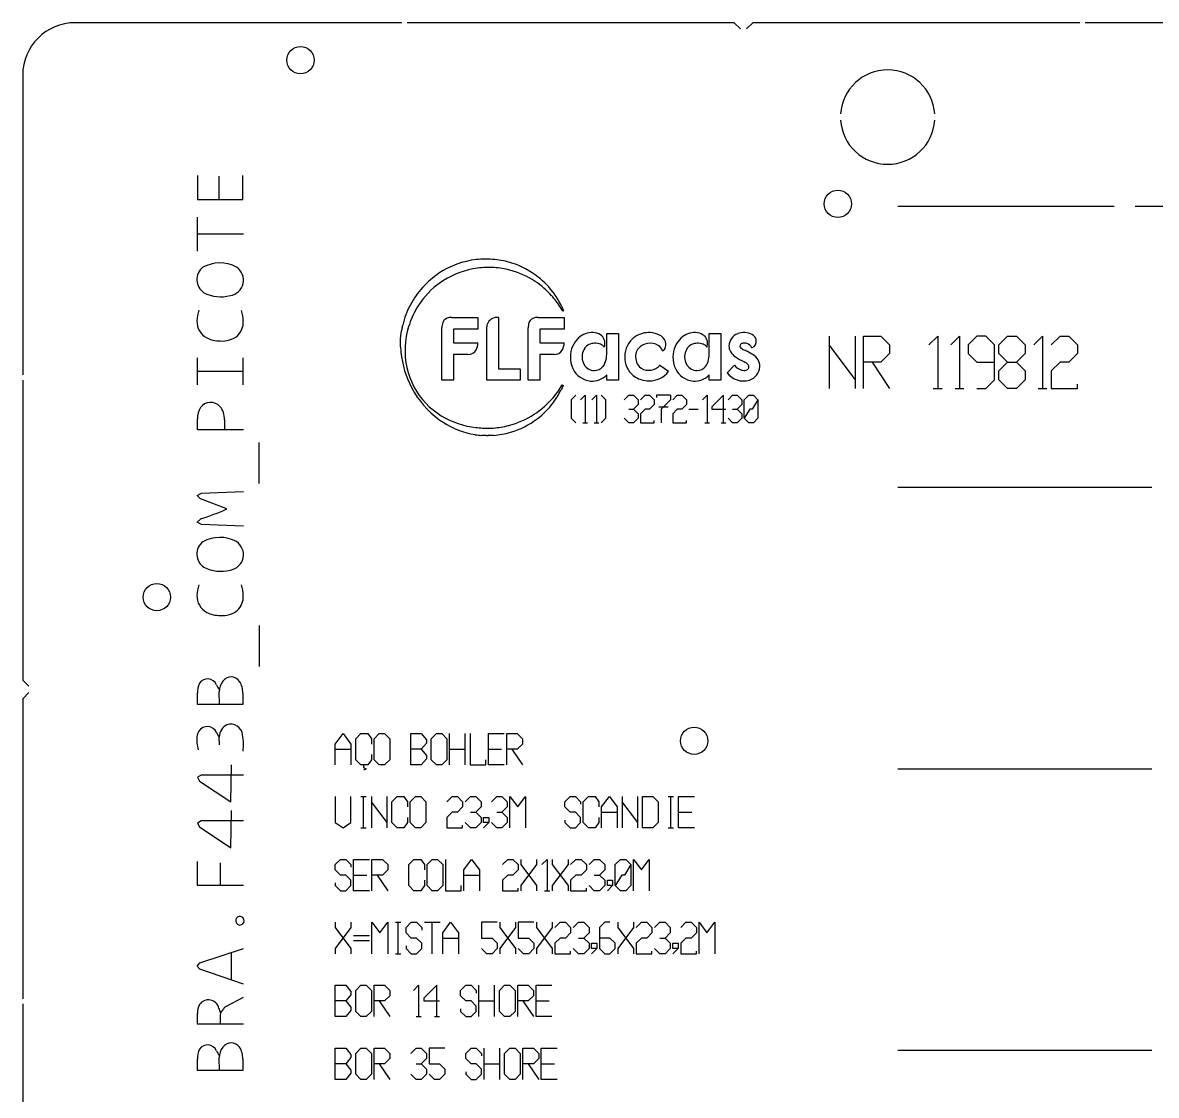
# Model space of a CAD drawing. Extents: x 0 to 1050, y 0 to 723.
# Drawn here: x 10 to 226.2, y 518.4 to 723 of the extents above; entities that cross this region are included whole.
import ezdxf

# ---------------------------------------------------------------- set-up
doc = ezdxf.new("R2010")
doc.units = 0
doc.layers.add('LAYOUT_PONTES', color=4, linetype='CONTINUOUS')

msp = doc.modelspace()

# ---------------------------------------------------------------- linework, layer by layer
at = {"layer": 'Layout_Pontes', "color": 16, "linetype": 'CONTINUOUS', "true_color": 0x800000}
for p, q in [((82.35, 723), (20, 723)), ((145.7, 723), (83.35, 723)), ((146.9, 721.8), (145.7, 723)), ((149.3, 723), (148.1, 721.8)), ((211.65, 723), (149.3, 723)), ((275, 723), (212.65, 723)), ((10, 713), (10, 655.82)), ((10, 654.82), (10, 597.63)), ((10, 597.63), (11.2, 596.43)), ((11.2, 595.23), (10, 594.03)), ((10, 594.03), (10, 536.85)), ((10, 535.85), (10, 478.67))]:
    msp.add_line(p, q, dxfattribs=at)
at = {"layer": 'Layout_Pontes', "color": 4, "linetype": 'CONTINUOUS', "true_color": 0x00ffff}
for p, q in [((43.34, 693.88), (43.34, 689.27)), ((47.49, 689.27), (47.49, 693.71)), ((51.98, 689.27), (51.98, 693.88)), ((43.34, 689.27), (51.98, 689.27)), ((43.35, 679.44), (43.35, 685.9)), ((52.1, 682.66), (43.35, 682.66)), ((113.04, 667.96), (112.53, 668.78)), ((112.79, 668.93), (113.18, 668.03)), ((91.85, 666.8), (96.84, 666.8)), ((96.84, 666.8), (96.84, 664.56)), ((100.78, 666.8), (100.78, 657.01)), ((108.31, 666.8), (113.29, 666.8)), ((113.18, 668.03), (113.04, 667.96)), ((113.29, 666.8), (113.29, 664.56)), ((82.1, 662.7), (82.28, 664.28)), ((82.41, 664.95), (82.49, 665.31)), ((83.36, 664.07), (83.17, 663.13)), ((89.96, 654.85), (89.96, 664.78)), ((96.84, 664.56), (92.21, 664.56)), ((92.21, 664.56), (92.21, 661.91)), ((98.53, 654.85), (98.53, 665)), ((106.41, 654.85), (106.41, 664.78)), ((113.29, 664.56), (108.67, 664.56)), ((108.67, 664.56), (108.67, 661.91)), ((82.08, 661.18), (82.1, 662.19)), ((82.1, 662.19), (82.1, 662.7)), ((83.03, 662.15), (82.94, 661.14)), ((83.08, 662.65), (83.03, 662.15)), ((83.17, 663.13), (83.08, 662.65)), ((92.21, 661.91), (96.84, 661.91)), ((108.67, 661.91), (113.29, 661.91)), ((121.42, 663.69), (123.64, 663.69)), ((121.42, 660.05), (121.42, 663.69)), ((123.64, 663.69), (123.64, 654.85)), ((140.98, 663.69), (143.2, 663.69)), ((140.98, 660.05), (140.98, 663.69)), ((143.2, 663.69), (143.2, 654.85)), ((163.87, 663.24), (163.87, 653.24)), ((168.87, 653.24), (168.87, 663.24)), ((170.38, 663.24), (173.71, 663.24)), ((170.38, 653.24), (170.38, 663.24)), ((173.71, 663.24), (175.37, 661.57)), ((182.87, 661.57), (184.54, 663.24)), ((184.54, 663.24), (184.54, 653.24)), ((187.04, 661.57), (188.71, 663.24)), ((188.71, 663.24), (188.71, 653.24)), ((192.04, 663.24), (190.38, 661.57)), ((193.7, 663.24), (192.04, 663.24)), ((195.37, 661.57), (193.7, 663.24)), ((196.21, 661.57), (197.88, 663.24)), ((197.88, 663.24), (199.55, 663.24)), ((199.55, 663.24), (201.21, 661.57)), ((202.87, 661.57), (204.54, 663.24)), ((204.54, 663.24), (204.54, 653.24)), ((206.21, 661.57), (207.88, 663.24)), ((207.88, 663.24), (209.55, 663.24)), ((209.55, 663.24), (211.21, 661.57)), ((94.94, 659.73), (92.21, 659.73)), ((92.21, 659.73), (92.21, 654.85)), ((111.4, 659.73), (108.67, 659.73)), ((108.67, 659.73), (108.67, 654.85)), ((168.87, 654.91), (163.87, 661.57)), ((175.37, 659.9), (173.71, 658.24)), ((175.37, 661.57), (175.37, 659.9)), ((190.38, 661.57), (190.38, 659.9)), ((190.38, 659.9), (192.04, 658.24)), ((195.37, 654.91), (195.37, 661.57)), ((196.21, 659.9), (196.21, 661.57)), ((197.88, 658.24), (196.21, 659.9)), ((201.21, 659.9), (199.55, 658.24)), ((201.21, 661.57), (201.21, 659.9)), ((211.21, 659.9), (209.55, 658.24)), ((211.21, 661.57), (211.21, 659.9)), ((43.34, 653.92), (43.34, 659.06)), ((51.99, 659.06), (51.99, 653.92)), ((131.57, 657.71), (133.19, 656.54)), ((144.39, 656.2), (145.76, 657.66)), ((173.71, 658.24), (170.38, 658.24)), ((172.04, 658.24), (175.37, 653.24)), ((192.04, 658.24), (195.37, 658.24)), ((196.21, 656.58), (197.88, 658.24)), ((197.88, 658.24), (199.55, 658.24)), ((199.55, 658.24), (201.21, 656.58)), ((207.88, 658.24), (206.21, 656.58)), ((209.55, 658.24), (207.88, 658.24)), ((51.99, 656.49), (43.34, 656.49)), ((100.78, 657.01), (104.88, 657.01)), ((104.88, 657.01), (104.88, 654.85)), ((121.42, 654.85), (121.42, 655.82)), ((140.98, 654.85), (140.98, 655.82)), ((196.21, 654.91), (196.21, 656.58)), ((201.21, 656.58), (201.21, 654.91)), ((206.21, 656.58), (206.21, 653.24)), ((92.21, 654.85), (89.96, 654.85)), ((104.88, 654.85), (98.53, 654.85)), ((108.67, 654.85), (106.41, 654.85)), ((112.41, 653.09), (112.94, 653.91)), ((113.08, 653.83), (112.69, 652.94)), ((112.94, 653.91), (113.08, 653.83)), ((123.64, 654.85), (121.42, 654.85)), ((143.2, 654.85), (140.98, 654.85)), ((183.71, 653.24), (185.38, 653.24)), ((187.88, 653.24), (189.55, 653.24)), ((192.04, 653.24), (193.7, 653.24)), ((193.7, 653.24), (195.37, 654.91)), ((197.88, 653.24), (196.21, 654.91)), ((199.55, 653.24), (197.88, 653.24)), ((201.21, 654.91), (199.55, 653.24)), ((203.71, 653.24), (205.38, 653.24)), ((206.21, 653.24), (211.21, 653.24)), ((211.21, 653.24), (211.21, 654.07)), ((115.52, 651.95), (114.64, 651.07)), ((114.64, 651.07), (114.64, 647.55)), ((116.4, 651.07), (117.28, 651.95)), ((117.28, 651.95), (117.28, 646.67)), ((118.6, 651.07), (119.48, 651.95)), ((119.48, 651.95), (119.48, 646.67)), ((121.24, 651.07), (120.36, 651.95)), ((121.24, 647.55), (121.24, 651.07)), ((124.76, 651.07), (125.64, 651.95)), ((125.64, 651.95), (126.52, 651.95)), ((126.52, 651.95), (127.39, 651.07)), ((127.39, 651.07), (127.39, 650.19)), ((127.84, 651.07), (128.72, 651.95)), ((128.72, 651.95), (129.6, 651.95)), ((129.6, 651.95), (130.47, 651.07)), ((130.47, 651.07), (130.47, 650.19)), ((133.55, 651.95), (130.92, 651.95)), ((130.92, 651.95), (130.92, 651.51)), ((133.55, 651.07), (131.8, 649.31)), ((133.55, 651.95), (133.55, 651.07)), ((133.99, 651.07), (134.87, 651.95)), ((134.87, 651.95), (135.75, 651.95)), ((135.75, 651.95), (136.63, 651.07)), ((136.63, 651.07), (136.63, 650.19)), ((139.71, 651.07), (140.59, 651.95)), ((140.59, 651.95), (140.59, 646.67)), ((143.67, 651.95), (141.47, 649.75)), ((143.67, 646.67), (143.67, 651.95)), ((144.55, 651.07), (145.43, 651.95)), ((145.43, 651.95), (146.31, 651.95)), ((146.31, 651.95), (147.19, 651.07)), ((147.19, 651.07), (147.19, 650.19)), ((147.63, 651.07), (148.51, 651.95)), ((147.63, 647.55), (147.63, 651.07)), ((148.51, 651.95), (149.39, 651.95)), ((150.26, 651.07), (149.17, 649.31)), ((149.39, 651.95), (150.26, 651.07)), ((150.26, 651.07), (150.26, 647.55)), ((125.64, 649.31), (126.52, 649.31)), ((127.39, 650.19), (126.52, 649.31)), ((126.52, 649.31), (127.39, 648.43)), ((128.72, 649.31), (127.84, 648.43)), ((129.6, 649.31), (128.72, 649.31)), ((130.47, 650.19), (129.6, 649.31)), ((131.35, 649.75), (133.11, 649.75)), ((131.8, 649.31), (131.8, 646.67)), ((134.87, 649.31), (133.99, 648.43)), ((135.75, 649.31), (134.87, 649.31)), ((136.63, 650.19), (135.75, 649.31)), ((137.07, 649.31), (138.83, 649.31)), ((141.47, 649.75), (141.47, 649.31)), ((141.47, 649.31), (144.11, 649.31)), ((145.43, 649.31), (146.31, 649.31)), ((147.19, 650.19), (146.31, 649.31)), ((146.31, 649.31), (147.19, 648.43)), ((148.73, 649.31), (147.63, 647.55)), ((149.17, 649.31), (148.73, 649.31)), ((43.34, 645.32), (43.34, 647.43)), ((48.48, 647.3), (48.48, 645.32)), ((114.64, 647.55), (115.52, 646.67)), ((116.84, 646.67), (117.72, 646.67)), ((119.04, 646.67), (119.92, 646.67)), ((120.36, 646.67), (121.24, 647.55)), ((125.64, 646.67), (124.76, 647.55)), ((126.52, 646.67), (125.64, 646.67)), ((127.39, 647.55), (126.52, 646.67)), ((127.39, 648.43), (127.39, 647.55)), ((127.84, 648.43), (127.84, 646.67)), ((127.84, 646.67), (130.47, 646.67)), ((130.47, 646.67), (130.47, 647.11)), ((133.99, 648.43), (133.99, 646.67)), ((133.99, 646.67), (136.63, 646.67)), ((136.63, 646.67), (136.63, 647.11)), ((140.15, 646.67), (141.03, 646.67)), ((143.23, 646.67), (144.11, 646.67)), ((145.43, 646.67), (144.55, 647.55)), ((146.31, 646.67), (145.43, 646.67)), ((147.19, 647.55), (146.31, 646.67)), ((147.19, 648.43), (147.19, 647.55)), ((148.51, 646.67), (147.63, 647.55)), ((149.39, 646.67), (148.51, 646.67)), ((150.26, 647.55), (149.39, 646.67)), ((52.1, 645.32), (43.34, 645.32)), ((97.72, 645.69), (98.14, 645.67)), ((98.14, 645.67), (98.57, 645.65)), ((98.78, 645.66), (98.93, 645.66)), ((98.93, 645.66), (99.73, 645.69)), ((55.09, 635.14), (55.09, 642.95)), ((98.5, 644.25), (98.07, 644.27)), ((99.83, 644.29), (98.96, 644.25)), ((43.31, 632.85), (44.1, 633.27)), ((43.95, 632.21), (43.31, 632.85)), ((48.93, 630.25), (43.95, 632.21)), ((44.1, 633.27), (52.1, 633.6)), ((43.3, 627.72), (43.95, 628.34)), ((44.1, 627.3), (43.3, 627.72)), ((52.1, 627), (44.1, 627.3)), ((55.09, 608.06), (55.09, 600.24)), ((43.34, 592.97), (43.34, 595.1)), ((47.52, 592.97), (47.51, 595.39)), ((51.99, 595.14), (51.99, 592.97)), ((51.99, 592.97), (43.34, 592.97)), ((47.52, 585.3), (47.5, 586.75)), ((69.63, 585.42), (71.13, 587.43)), ((71.13, 587.43), (72.62, 585.42)), ((73.53, 586.43), (74.53, 587.43)), ((73.53, 582.43), (73.53, 586.43)), ((74.53, 587.43), (75.83, 587.43)), ((75.83, 587.43), (76.53, 586.43)), ((76.53, 586.43), (76.53, 585.43)), ((77.03, 586.43), (78.03, 587.43)), ((77.03, 582.43), (77.03, 586.43)), ((78.03, 587.43), (79.03, 587.43)), ((79.03, 587.43), (80.03, 586.43)), ((80.03, 586.43), (80.03, 582.43)), ((84.03, 581.43), (84.03, 587.43)), ((84.03, 587.43), (86.03, 587.43)), ((86.03, 587.43), (87.03, 586.23)), ((87.03, 586.23), (87.03, 585.62)), ((87.93, 586.43), (88.93, 587.43)), ((87.93, 582.43), (87.93, 586.43)), ((88.93, 587.43), (89.93, 587.43)), ((89.93, 587.43), (90.93, 586.43)), ((90.93, 586.43), (90.93, 582.43)), ((91.43, 581.43), (91.43, 587.43)), ((94.43, 581.43), (94.43, 587.43)), ((95.33, 587.43), (95.33, 581.43)), ((98.83, 587.43), (101.83, 587.43)), ((98.83, 581.43), (98.83, 587.43)), ((102.33, 587.43), (104.33, 587.43)), ((102.33, 581.43), (102.33, 587.43)), ((104.33, 587.43), (105.33, 586.43)), ((105.33, 586.43), (105.33, 585.42)), ((69.63, 581.43), (69.63, 585.42)), ((69.63, 584.42), (72.62, 584.42)), ((72.62, 585.42), (72.62, 581.43)), ((86.03, 584.42), (84.03, 584.42)), ((87.03, 585.62), (86.03, 584.42)), ((86.03, 584.42), (87.03, 583.23)), ((91.43, 584.42), (94.43, 584.42)), ((98.83, 584.42), (101.33, 584.42)), ((104.33, 584.42), (102.33, 584.42)), ((103.33, 584.42), (105.33, 581.43)), ((105.33, 585.42), (104.33, 584.42)), ((74.53, 581.43), (73.53, 582.43)), ((76.53, 582.43), (75.83, 581.43)), ((76.53, 583.43), (76.53, 582.43)), ((78.03, 581.43), (77.03, 582.43)), ((80.03, 582.43), (79.03, 581.43)), ((87.03, 582.63), (86.03, 581.43)), ((87.03, 583.23), (87.03, 582.63)), ((88.93, 581.43), (87.93, 582.43)), ((90.93, 582.43), (89.93, 581.43)), ((98.33, 581.43), (98.33, 582.43)), ((49.73, 574.38), (49.81, 581.47)), ((75.83, 581.43), (74.53, 581.43)), ((75.03, 581.43), (75.03, 580.93)), ((75.03, 580.93), (75.53, 580.67)), ((75.53, 580.67), (75.03, 580.43)), ((79.03, 581.43), (78.03, 581.43)), ((86.03, 581.43), (84.03, 581.43)), ((89.93, 581.43), (88.93, 581.43)), ((95.33, 581.43), (98.33, 581.43)), ((101.83, 581.43), (98.83, 581.43)), ((44.04, 579.51), (43.34, 579.09)), ((43.34, 579.09), (43.71, 578.34)), ((43.71, 578.34), (49.73, 574.38)), ((52.1, 579.51), (44.04, 579.51)), ((69.63, 575.43), (69.63, 570.43)), ((72.62, 570.43), (72.62, 575.43)), ((74.53, 575.43), (75.53, 575.43)), ((75.03, 569.43), (75.03, 575.43)), ((76.53, 575.43), (76.53, 569.43)), ((79.52, 569.43), (79.52, 575.43)), ((80.43, 574.43), (81.43, 575.43)), ((81.43, 575.43), (82.73, 575.43)), ((82.73, 575.43), (83.42, 574.43)), ((83.93, 574.43), (84.93, 575.43)), ((84.93, 575.43), (85.93, 575.43)), ((85.93, 575.43), (86.92, 574.43)), ((90.93, 574.43), (91.93, 575.43)), ((91.93, 575.43), (92.93, 575.43)), ((92.93, 575.43), (93.92, 574.43)), ((94.43, 574.43), (95.43, 575.43)), ((95.43, 575.43), (96.43, 575.43)), ((96.43, 575.43), (97.43, 574.43)), ((99.43, 574.43), (100.43, 575.43)), ((100.43, 575.43), (101.43, 575.43)), ((101.43, 575.43), (102.42, 574.43)), ((102.93, 569.43), (102.93, 575.43)), ((102.93, 575.43), (104.43, 573.42)), ((104.43, 573.42), (105.92, 575.43)), ((105.92, 575.43), (105.92, 569.43)), ((113.43, 574.43), (114.43, 575.43)), ((114.43, 575.43), (115.43, 575.43)), ((115.43, 575.43), (116.43, 574.43)), ((116.93, 574.43), (117.93, 575.43)), ((117.93, 575.43), (119.23, 575.43)), ((119.23, 575.43), (119.93, 574.43)), ((120.43, 573.42), (121.93, 575.43)), ((121.93, 575.43), (123.43, 573.42)), ((124.33, 575.43), (124.33, 569.43)), ((127.33, 569.43), (127.33, 575.43)), ((128.23, 569.43), (128.23, 575.43)), ((128.23, 575.43), (130.23, 575.43)), ((130.23, 575.43), (131.23, 574.43)), ((133.13, 575.43), (134.13, 575.43)), ((133.63, 569.43), (133.63, 575.43)), ((135.13, 575.43), (138.13, 575.43)), ((135.13, 569.43), (135.13, 575.43)), ((79.52, 570.43), (76.53, 574.43)), ((80.43, 570.43), (80.43, 574.43)), ((83.42, 574.43), (83.42, 573.43)), ((83.93, 570.43), (83.93, 574.43)), ((86.92, 574.43), (86.92, 570.43)), ((93.92, 573.42), (92.93, 572.42)), ((93.92, 574.43), (93.92, 573.42)), ((97.43, 573.42), (96.43, 572.42)), ((97.43, 574.43), (97.43, 573.42)), ((102.42, 573.42), (101.43, 572.42)), ((102.42, 574.43), (102.42, 573.42)), ((113.43, 573.42), (113.43, 574.43)), ((114.43, 572.42), (113.43, 573.42)), ((116.43, 574.43), (116.43, 573.93)), ((116.93, 570.43), (116.93, 574.43)), ((119.93, 574.43), (119.93, 573.43)), ((120.43, 569.43), (120.43, 573.42)), ((123.43, 573.42), (123.43, 569.43)), ((127.33, 570.43), (124.33, 574.43)), ((131.23, 574.43), (131.23, 570.43)), ((49.73, 565.65), (49.81, 572.74)), ((83.42, 571.43), (83.42, 570.43)), ((91.93, 572.42), (90.93, 571.43)), ((90.93, 571.43), (90.93, 569.43)), ((92.93, 572.42), (91.93, 572.42)), ((95.43, 572.42), (96.43, 572.42)), ((96.43, 572.42), (97.43, 571.43)), ((97.43, 571.43), (97.43, 570.43)), ((97.93, 571.43), (98.93, 571.43)), ((97.93, 570.43), (97.93, 571.43)), ((98.93, 571.43), (98.93, 570.43)), ((100.43, 572.42), (101.43, 572.42)), ((101.43, 572.42), (102.42, 571.43)), ((102.42, 571.43), (102.42, 570.43)), ((113.43, 570.93), (113.43, 570.43)), ((115.43, 572.42), (114.43, 572.42)), ((116.43, 571.43), (115.43, 572.42)), ((116.43, 570.43), (116.43, 571.43)), ((119.93, 571.43), (119.93, 570.43)), ((120.43, 572.42), (123.43, 572.42)), ((135.13, 572.42), (137.63, 572.42)), ((44.04, 570.78), (43.34, 570.36)), ((43.34, 570.36), (43.71, 569.61)), ((43.71, 569.61), (49.73, 565.65)), ((52.1, 570.78), (44.04, 570.78)), ((69.63, 570.43), (71.13, 569.43)), ((71.13, 569.43), (72.62, 570.43)), ((74.53, 569.43), (75.53, 569.43)), ((81.43, 569.43), (80.43, 570.43)), ((82.73, 569.43), (81.43, 569.43)), ((83.42, 570.43), (82.73, 569.43)), ((84.93, 569.43), (83.93, 570.43)), ((85.93, 569.43), (84.93, 569.43)), ((86.92, 570.43), (85.93, 569.43)), ((90.93, 569.43), (93.92, 569.43)), ((93.92, 569.43), (93.92, 569.92)), ((95.43, 569.43), (94.43, 570.43)), ((96.43, 569.43), (95.43, 569.43)), ((97.43, 570.43), (96.43, 569.43)), ((98.93, 570.43), (97.93, 570.43)), ((97.93, 569.43), (98.93, 570.43)), ((100.43, 569.43), (99.43, 570.43)), ((101.43, 569.43), (100.43, 569.43)), ((102.42, 570.43), (101.43, 569.43)), ((113.43, 570.43), (114.43, 569.43)), ((114.43, 569.43), (115.43, 569.43)), ((115.43, 569.43), (116.43, 570.43)), ((117.93, 569.43), (116.93, 570.43)), ((119.23, 569.43), (117.93, 569.43)), ((119.93, 570.43), (119.23, 569.43)), ((130.23, 569.43), (128.23, 569.43)), ((131.23, 570.43), (130.23, 569.43)), ((133.13, 569.43), (134.13, 569.43)), ((138.13, 569.43), (135.13, 569.43)), ((43.35, 558.46), (43.35, 563)), ((47.65, 562.79), (47.65, 558.46)), ((69.63, 562.43), (70.63, 563.43)), ((69.63, 561.42), (69.63, 562.43)), ((70.63, 563.43), (71.63, 563.43)), ((71.63, 563.43), (72.62, 562.43)), ((72.62, 562.43), (72.62, 561.93)), ((73.13, 563.43), (76.13, 563.43)), ((73.13, 557.43), (73.13, 563.43)), ((76.63, 563.43), (78.63, 563.43)), ((76.63, 557.43), (76.63, 563.43)), ((78.63, 563.43), (79.63, 562.43)), ((79.63, 562.43), (79.63, 561.42)), ((83.63, 562.43), (84.63, 563.43)), ((83.63, 558.43), (83.63, 562.43)), ((84.63, 563.43), (85.93, 563.43)), ((85.93, 563.43), (86.63, 562.43)), ((86.63, 562.43), (86.63, 561.43)), ((87.13, 562.43), (88.13, 563.43)), ((87.13, 558.43), (87.13, 562.43)), ((88.13, 563.43), (89.13, 563.43)), ((89.13, 563.43), (90.13, 562.43)), ((90.13, 562.43), (90.13, 558.43)), ((90.63, 563.43), (90.63, 557.43)), ((94.13, 561.42), (95.63, 563.43)), ((95.63, 563.43), (97.13, 561.42)), ((101.53, 562.43), (102.53, 563.43)), ((102.53, 563.43), (103.53, 563.43)), ((103.53, 563.43), (104.53, 562.43)), ((104.53, 562.43), (104.53, 561.42)), ((105.03, 563.43), (105.03, 562.43)), ((105.03, 562.43), (108.03, 558.43)), ((108.03, 562.43), (105.03, 558.43)), ((108.03, 563.43), (108.03, 562.43)), ((109.03, 562.43), (110.03, 563.43)), ((110.03, 563.43), (110.03, 557.43)), ((111.03, 563.43), (111.03, 562.43)), ((111.03, 562.43), (114.03, 558.43)), ((114.03, 562.43), (111.03, 558.43)), ((114.03, 563.43), (114.03, 562.43)), ((114.53, 562.43), (115.53, 563.43)), ((115.53, 563.43), (116.53, 563.43)), ((116.53, 563.43), (117.53, 562.43)), ((117.53, 562.43), (117.53, 561.42)), ((118.03, 562.43), (119.03, 563.43)), ((119.03, 563.43), (120.03, 563.43)), ((120.03, 563.43), (121.03, 562.43)), ((121.03, 562.43), (121.03, 561.42)), ((123.03, 562.43), (124.03, 563.43)), ((123.03, 558.43), (123.03, 562.43)), ((124.03, 563.43), (125.03, 563.43)), ((126.03, 562.43), (124.78, 560.42)), ((125.03, 563.43), (126.03, 562.43)), ((126.03, 562.43), (126.03, 558.43)), ((126.53, 557.43), (126.53, 563.43)), ((126.53, 563.43), (128.03, 561.42)), ((128.03, 561.42), (129.53, 563.43)), ((129.53, 563.43), (129.53, 557.43)), ((70.63, 560.42), (69.63, 561.42)), ((71.63, 560.42), (70.63, 560.42)), ((72.62, 559.43), (71.63, 560.42)), ((73.13, 560.42), (75.63, 560.42)), ((78.63, 560.42), (76.63, 560.42)), ((77.63, 560.42), (79.63, 557.43)), ((79.63, 561.42), (78.63, 560.42)), ((94.13, 557.43), (94.13, 561.42)), ((94.13, 560.42), (97.13, 560.42)), ((97.13, 561.42), (97.13, 557.43)), ((102.53, 560.42), (101.53, 559.43)), ((103.53, 560.42), (102.53, 560.42)), ((104.53, 561.42), (103.53, 560.42)), ((115.53, 560.42), (114.53, 559.43)), ((116.53, 560.42), (115.53, 560.42)), ((117.53, 561.42), (116.53, 560.42)), ((119.03, 560.42), (120.03, 560.42)), ((121.03, 561.42), (120.03, 560.42)), ((120.03, 560.42), (121.03, 559.43)), ((124.28, 560.42), (123.03, 558.43)), ((124.78, 560.42), (124.28, 560.42)), ((52.1, 558.46), (43.35, 558.46)), ((69.63, 558.93), (69.63, 558.43)), ((69.63, 558.43), (70.63, 557.43)), ((71.63, 557.43), (72.62, 558.43)), ((72.62, 558.43), (72.62, 559.43)), ((84.63, 557.43), (83.63, 558.43)), ((86.63, 558.43), (85.93, 557.43)), ((86.63, 559.43), (86.63, 558.43)), ((88.13, 557.43), (87.13, 558.43)), ((90.13, 558.43), (89.13, 557.43)), ((93.63, 557.43), (93.63, 558.43)), ((101.53, 559.43), (101.53, 557.43)), ((104.53, 557.43), (104.53, 557.92)), ((105.03, 558.43), (105.03, 557.43)), ((108.03, 558.43), (108.03, 557.43)), ((111.03, 558.43), (111.03, 557.43)), ((114.03, 558.43), (114.03, 557.43)), ((114.53, 559.43), (114.53, 557.43)), ((117.53, 557.43), (117.53, 557.92)), ((119.03, 557.43), (118.03, 558.43)), ((121.03, 558.43), (120.03, 557.43)), ((121.03, 559.43), (121.03, 558.43)), ((121.53, 559.43), (122.53, 559.43)), ((121.53, 558.43), (121.53, 559.43)), ((122.53, 558.43), (121.53, 558.43)), ((121.53, 557.43), (122.53, 558.43)), ((122.53, 559.43), (122.53, 558.43)), ((124.03, 557.43), (123.03, 558.43)), ((126.03, 558.43), (125.03, 557.43)), ((70.63, 557.43), (71.63, 557.43)), ((76.13, 557.43), (73.13, 557.43)), ((85.93, 557.43), (84.63, 557.43)), ((89.13, 557.43), (88.13, 557.43)), ((90.63, 557.43), (93.63, 557.43)), ((101.53, 557.43), (104.53, 557.43)), ((109.53, 557.43), (110.53, 557.43)), ((114.53, 557.43), (117.53, 557.43)), ((120.03, 557.43), (119.03, 557.43)), ((125.03, 557.43), (124.03, 557.43)), ((69.63, 551.43), (69.63, 550.43)), ((69.63, 550.43), (72.62, 546.43)), ((72.62, 550.43), (69.63, 546.43)), ((72.62, 551.43), (72.62, 550.43)), ((76.63, 545.43), (76.63, 551.43)), ((76.63, 551.43), (78.13, 549.42)), ((78.13, 549.42), (79.63, 551.43)), ((79.63, 551.43), (79.63, 545.43)), ((81.13, 551.43), (82.13, 551.43)), ((81.63, 545.43), (81.63, 551.43)), ((83.13, 550.43), (84.13, 551.43)), ((83.13, 549.42), (83.13, 550.43)), ((84.13, 548.42), (83.13, 549.42)), ((84.13, 551.43), (85.13, 551.43)), ((85.13, 551.43), (86.12, 550.43)), ((86.12, 550.43), (86.12, 549.93)), ((86.63, 551.43), (89.62, 551.43)), ((88.13, 545.43), (88.13, 551.43)), ((90.13, 549.42), (91.63, 551.43)), ((90.13, 545.43), (90.13, 549.42)), ((91.63, 551.43), (93.12, 549.42)), ((93.12, 549.42), (93.12, 545.43)), ((100.53, 551.43), (97.53, 551.43)), ((97.53, 551.43), (97.53, 548.42)), ((101.03, 551.43), (101.03, 550.43)), ((101.03, 550.43), (104.03, 546.43)), ((104.03, 550.43), (101.03, 546.43)), ((104.03, 551.43), (104.03, 550.43)), ((107.53, 551.43), (104.53, 551.43)), ((104.53, 551.43), (104.53, 548.42)), ((108.03, 551.43), (108.03, 550.43)), ((108.03, 550.43), (111.03, 546.43)), ((111.03, 550.43), (108.03, 546.43)), ((111.03, 551.43), (111.03, 550.43)), ((111.53, 550.43), (112.53, 551.43)), ((112.53, 551.43), (113.53, 551.43)), ((113.53, 551.43), (114.53, 550.43)), ((114.53, 549.42), (113.53, 548.42)), ((114.53, 550.43), (114.53, 549.42)), ((115.03, 550.43), (116.03, 551.43)), ((116.03, 551.43), (117.03, 551.43)), ((117.03, 551.43), (118.03, 550.43)), ((118.03, 549.42), (117.03, 548.42)), ((118.03, 550.43), (118.03, 549.42)), ((121.03, 551.43), (120.03, 550.43)), ((120.03, 550.43), (120.03, 546.43)), ((122.03, 551.43), (121.03, 551.43)), ((123.53, 551.43), (123.53, 550.43)), ((123.53, 550.43), (126.53, 546.43)), ((126.53, 550.43), (123.53, 546.43)), ((126.53, 551.43), (126.53, 550.43)), ((127.03, 550.43), (128.03, 551.43)), ((128.03, 551.43), (129.03, 551.43)), ((129.03, 551.43), (130.03, 550.43)), ((130.03, 549.42), (129.03, 548.42)), ((130.03, 550.43), (130.03, 549.42)), ((130.53, 550.43), (131.53, 551.43)), ((131.53, 551.43), (132.53, 551.43)), ((132.53, 551.43), (133.53, 550.43)), ((133.53, 549.42), (132.53, 548.42)), ((133.53, 550.43), (133.53, 549.42)), ((135.53, 550.43), (136.53, 551.43)), ((136.53, 551.43), (137.53, 551.43)), ((137.53, 551.43), (138.53, 550.43)), ((138.53, 549.42), (137.53, 548.42)), ((138.53, 550.43), (138.53, 549.42)), ((139.03, 545.43), (139.03, 551.43)), ((139.03, 551.43), (140.53, 549.42)), ((140.53, 549.42), (142.03, 551.43)), ((142.03, 551.43), (142.03, 545.43)), ((73.13, 548.93), (76.13, 548.93)), ((73.13, 547.93), (76.13, 547.93)), ((85.13, 548.42), (84.13, 548.42)), ((86.12, 547.43), (85.13, 548.42)), ((86.12, 546.43), (86.12, 547.43)), ((90.13, 548.42), (93.12, 548.42)), ((97.53, 548.42), (99.53, 548.42)), ((99.53, 548.42), (100.53, 547.43)), ((100.53, 547.43), (100.53, 546.43)), ((104.53, 548.42), (106.53, 548.42)), ((106.53, 548.42), (107.53, 547.43)), ((107.53, 547.43), (107.53, 546.43)), ((112.53, 548.42), (111.53, 547.43)), ((111.53, 547.43), (111.53, 545.43)), ((113.53, 548.42), (112.53, 548.42)), ((116.03, 548.42), (117.03, 548.42)), ((117.03, 548.42), (118.03, 547.43)), ((118.03, 547.43), (118.03, 546.43)), ((118.53, 547.43), (119.53, 547.43)), ((118.53, 546.43), (118.53, 547.43)), ((119.53, 547.43), (119.53, 546.43)), ((122.03, 548.42), (120.03, 548.42)), ((123.03, 547.43), (122.03, 548.42)), ((123.03, 546.43), (123.03, 547.43)), ((128.03, 548.42), (127.03, 547.43)), ((127.03, 547.43), (127.03, 545.43)), ((129.03, 548.42), (128.03, 548.42)), ((131.53, 548.42), (132.53, 548.42)), ((132.53, 548.42), (133.53, 547.43)), ((133.53, 547.43), (133.53, 546.43)), ((134.03, 547.43), (135.03, 547.43)), ((134.03, 546.43), (134.03, 547.43)), ((135.03, 547.43), (135.03, 546.43)), ((136.53, 548.42), (135.53, 547.43)), ((135.53, 547.43), (135.53, 545.43)), ((137.53, 548.42), (136.53, 548.42)), ((43.79, 543.67), (52.12, 546.46)), ((49.79, 545.68), (49.78, 540.44)), ((69.63, 546.43), (69.63, 545.43)), ((72.62, 546.43), (72.62, 545.43)), ((81.13, 545.43), (82.13, 545.43)), ((83.13, 546.93), (83.13, 546.43)), ((83.13, 546.43), (84.13, 545.43)), ((84.13, 545.43), (85.13, 545.43)), ((85.13, 545.43), (86.12, 546.43)), ((98.53, 545.43), (97.53, 546.43)), ((99.53, 545.43), (98.53, 545.43)), ((100.53, 546.43), (99.53, 545.43)), ((101.03, 546.43), (101.03, 545.43)), ((104.03, 546.43), (104.03, 545.43)), ((105.53, 545.43), (104.53, 546.43)), ((106.53, 545.43), (105.53, 545.43)), ((107.53, 546.43), (106.53, 545.43)), ((108.03, 546.43), (108.03, 545.43)), ((111.03, 546.43), (111.03, 545.43)), ((111.53, 545.43), (114.53, 545.43)), ((114.53, 545.43), (114.53, 545.92)), ((116.03, 545.43), (115.03, 546.43)), ((117.03, 545.43), (116.03, 545.43)), ((118.03, 546.43), (117.03, 545.43)), ((119.53, 546.43), (118.53, 546.43)), ((118.53, 545.43), (119.53, 546.43)), ((120.03, 546.43), (121.03, 545.43)), ((121.03, 545.43), (122.03, 545.43)), ((122.03, 545.43), (123.03, 546.43)), ((123.53, 546.43), (123.53, 545.43)), ((126.53, 546.43), (126.53, 545.43)), ((127.03, 545.43), (130.03, 545.43)), ((130.03, 545.43), (130.03, 545.92)), ((131.53, 545.43), (130.53, 546.43)), ((132.53, 545.43), (131.53, 545.43)), ((133.53, 546.43), (132.53, 545.43)), ((135.03, 546.43), (134.03, 546.43)), ((134.03, 545.43), (135.03, 546.43)), ((135.53, 545.43), (138.53, 545.43)), ((138.53, 545.43), (138.53, 545.92)), ((43.28, 543.07), (43.79, 543.67)), ((43.8, 542.46), (43.28, 543.07)), ((52.12, 539.65), (43.8, 542.46)), ((69.63, 533.43), (69.63, 539.43)), ((69.63, 539.43), (71.63, 539.43)), ((71.63, 539.43), (72.62, 538.23)), ((73.53, 538.43), (74.53, 539.43)), ((74.53, 539.43), (75.53, 539.43)), ((75.53, 539.43), (76.53, 538.43)), ((77.03, 539.43), (79.03, 539.43)), ((77.03, 533.43), (77.03, 539.43)), ((79.03, 539.43), (80.03, 538.43)), ((84.53, 538.43), (85.53, 539.43)), ((85.53, 539.43), (85.53, 533.43)), ((89.03, 539.43), (86.53, 536.93)), ((89.03, 533.43), (89.03, 539.43)), ((93.53, 538.43), (94.53, 539.43)), ((94.53, 539.43), (95.53, 539.43)), ((95.53, 539.43), (96.53, 538.43)), ((97.03, 533.43), (97.03, 539.43)), ((100.03, 533.43), (100.03, 539.43)), ((100.93, 538.43), (101.93, 539.43)), ((101.93, 539.43), (102.93, 539.43)), ((102.93, 539.43), (103.93, 538.43)), ((104.43, 539.43), (106.43, 539.43)), ((104.43, 533.43), (104.43, 539.43)), ((106.43, 539.43), (107.43, 538.43)), ((107.93, 539.43), (110.93, 539.43)), ((107.93, 533.43), (107.93, 539.43)), ((48.74, 535.39), (52.15, 537.14)), ((71.63, 536.42), (69.63, 536.42)), ((72.62, 537.62), (71.63, 536.42)), ((71.63, 536.42), (72.62, 535.23)), ((72.62, 538.23), (72.62, 537.62)), ((73.53, 534.43), (73.53, 538.43)), ((76.53, 538.43), (76.53, 534.43)), ((79.03, 536.42), (77.03, 536.42)), ((78.03, 536.42), (80.03, 533.43)), ((80.03, 537.42), (79.03, 536.42)), ((80.03, 538.43), (80.03, 537.42)), ((86.53, 536.93), (86.53, 536.42)), ((86.53, 536.42), (89.53, 536.42)), ((93.53, 537.42), (93.53, 538.43)), ((94.53, 536.42), (93.53, 537.42)), ((95.53, 536.42), (94.53, 536.42)), ((96.53, 535.43), (95.53, 536.42)), ((96.53, 538.43), (96.53, 537.93)), ((97.03, 536.42), (100.03, 536.42)), ((100.93, 534.43), (100.93, 538.43)), ((103.93, 538.43), (103.93, 534.43)), ((106.43, 536.42), (104.43, 536.42)), ((105.43, 536.42), (107.43, 533.43)), ((107.43, 537.42), (106.43, 536.42)), ((107.43, 538.43), (107.43, 537.42)), ((107.93, 536.42), (110.43, 536.42)), ((72.62, 534.63), (71.63, 533.43)), ((72.62, 535.23), (72.62, 534.63)), ((74.53, 533.43), (73.53, 534.43)), ((76.53, 534.43), (75.53, 533.43)), ((93.53, 534.93), (93.53, 534.43)), ((93.53, 534.43), (94.53, 533.43)), ((95.53, 533.43), (96.53, 534.43)), ((96.53, 534.43), (96.53, 535.43)), ((101.93, 533.43), (100.93, 534.43)), ((103.93, 534.43), (102.93, 533.43)), ((43.35, 531.99), (43.34, 534.01)), ((52.1, 531.99), (43.35, 531.99)), ((71.63, 533.43), (69.63, 533.43)), ((75.53, 533.43), (74.53, 533.43)), ((85.03, 533.43), (86.03, 533.43)), ((88.53, 533.43), (89.53, 533.43)), ((94.53, 533.43), (95.53, 533.43)), ((102.93, 533.43), (101.93, 533.43)), ((110.93, 533.43), (107.93, 533.43)), ((47.52, 523.18), (47.51, 525.59)), ((69.63, 521.43), (69.63, 527.43)), ((69.63, 527.43), (71.63, 527.43)), ((71.63, 527.43), (72.62, 526.23)), ((72.62, 525.62), (71.63, 524.42)), ((72.62, 526.23), (72.62, 525.62)), ((73.53, 526.43), (74.53, 527.43)), ((73.53, 522.43), (73.53, 526.43)), ((74.53, 527.43), (75.53, 527.43)), ((75.53, 527.43), (76.53, 526.43)), ((76.53, 526.43), (76.53, 522.43)), ((77.03, 527.43), (79.03, 527.43)), ((77.03, 521.43), (77.03, 527.43)), ((79.03, 527.43), (80.03, 526.43)), ((80.03, 526.43), (80.03, 525.42)), ((84.03, 526.43), (85.03, 527.43)), ((85.03, 527.43), (86.03, 527.43)), ((86.03, 527.43), (87.03, 526.43)), ((87.03, 526.43), (87.03, 525.42)), ((90.53, 527.43), (87.53, 527.43)), ((87.53, 527.43), (87.53, 524.42)), ((94.53, 526.43), (95.53, 527.43)), ((94.53, 525.42), (94.53, 526.43)), ((95.53, 527.43), (96.53, 527.43)), ((96.53, 527.43), (97.53, 526.43)), ((97.53, 526.43), (97.53, 525.93)), ((98.03, 521.43), (98.03, 527.43)), ((101.03, 521.43), (101.03, 527.43)), ((101.93, 526.43), (102.93, 527.43)), ((101.93, 522.43), (101.93, 526.43)), ((102.93, 527.43), (103.93, 527.43)), ((103.93, 527.43), (104.93, 526.43)), ((104.93, 526.43), (104.93, 522.43)), ((105.43, 527.43), (107.43, 527.43)), ((105.43, 521.43), (105.43, 527.43)), ((107.43, 527.43), (108.43, 526.43)), ((108.43, 526.43), (108.43, 525.42)), ((108.93, 527.43), (111.93, 527.43)), ((108.93, 521.43), (108.93, 527.43)), ((43.34, 523.18), (43.34, 525.3)), ((51.99, 525.34), (51.99, 523.18)), ((71.63, 524.42), (69.63, 524.42)), ((71.63, 524.42), (72.62, 523.23)), ((79.03, 524.42), (77.03, 524.42)), ((78.03, 524.42), (80.03, 521.43)), ((80.03, 525.42), (79.03, 524.42)), ((85.03, 524.42), (86.03, 524.42)), ((87.03, 525.42), (86.03, 524.42)), ((86.03, 524.42), (87.03, 523.43)), ((87.03, 523.43), (87.03, 522.43)), ((87.53, 524.42), (89.53, 524.42)), ((89.53, 524.42), (90.53, 523.43)), ((90.53, 523.43), (90.53, 522.43)), ((95.53, 524.42), (94.53, 525.42)), ((96.53, 524.42), (95.53, 524.42)), ((97.53, 523.43), (96.53, 524.42)), ((97.53, 522.43), (97.53, 523.43)), ((98.03, 524.42), (101.03, 524.42)), ((107.43, 524.42), (105.43, 524.42)), ((106.43, 524.42), (108.43, 521.43)), ((108.43, 525.42), (107.43, 524.42)), ((108.93, 524.42), (111.43, 524.42)), ((51.99, 523.18), (43.34, 523.18)), ((71.63, 521.43), (69.63, 521.43)), ((72.62, 522.63), (71.63, 521.43)), ((72.62, 523.23), (72.62, 522.63)), ((74.53, 521.43), (73.53, 522.43)), ((75.53, 521.43), (74.53, 521.43)), ((76.53, 522.43), (75.53, 521.43)), ((85.03, 521.43), (84.03, 522.43)), ((86.03, 521.43), (85.03, 521.43)), ((87.03, 522.43), (86.03, 521.43)), ((88.53, 521.43), (87.53, 522.43)), ((89.53, 521.43), (88.53, 521.43)), ((90.53, 522.43), (89.53, 521.43)), ((94.53, 522.93), (94.53, 522.43)), ((94.53, 522.43), (95.53, 521.43)), ((95.53, 521.43), (96.53, 521.43)), ((96.53, 521.43), (97.53, 522.43)), ((102.93, 521.43), (101.93, 522.43)), ((103.93, 521.43), (102.93, 521.43)), ((104.93, 522.43), (103.93, 521.43)), ((111.93, 521.43), (108.93, 521.43))]:
    msp.add_line(p, q, dxfattribs=at)
at = {"layer": 'Layout_Pontes', "color": 254, "linetype": 'CONTINUOUS', "true_color": 0xffffff}
for p, q in [((176.93, 688), (218.21, 688)), ((222.21, 688), (304.75, 688)), ((225.37, 634.34), (176.93, 634.34)), ((176.93, 580.67), (225.37, 580.67)), ((176.93, 527.01), (225.37, 527.01))]:
    msp.add_line(p, q, dxfattribs=at)
at = {"layer": 'Layout_Pontes', "color": 16, "linetype": 'CONTINUOUS', "true_color": 0x800000}
for centre in [(63, 715.85), (165.5, 688.45), (35.6, 613.45), (138.1, 586.05)]:
    msp.add_circle(centre, 2.6, dxfattribs=at)
for centre, radius, start, end in [((20, 713), 10, 90, 180), ((175, 705), 9, 3.8197, 176.1803), ((175, 705), 9, 183.8197, 270), ((175, 705), 9, 270, 356.1803)]:
    msp.add_arc(centre, radius, start, end, dxfattribs=at)
at = {"layer": 'Layout_Pontes', "color": 4, "linetype": 'CONTINUOUS', "true_color": 0x00ffff}
for centre, radius, start, end in [((47.6, 670.42), 6.76, 61.8827, 118.6011), ((98.38, 661.65), 16.27, 96.5341, 123.5716), ((98.41, 659.22), 18.68, 84.9604, 95.7681), ((98.41, 661.71), 16.21, 72.4153, 84.1879), ((98.23, 661.58), 16.39, 51.8829, 71.9653), ((46.21, 674), 2.99, 128.0002, 236.6201), ((49.14, 673.89), 2.98, 279.1509, 56.5921), ((99.11, 660.91), 17.28, 124.2168, 151.3099), ((99, 659.89), 16.46, 97.9224, 122.0191), ((98.9, 659.46), 16.87, 86.3944, 97.3984), ((98.64, 658.81), 17.54, 75.894, 85.6686), ((98.34, 659.11), 17.32, 57.0781, 74.6827), ((98.88, 660.42), 15.94, 122.6687, 144.6348), ((97.87, 659.1), 17.59, 42.2745, 55.8188), ((98.28, 661.78), 16.2, 36.0976, 51.5743), ((47.82, 677.88), 7.16, 242.8884, 284.5062), ((97.12, 658.66), 18.45, 33.3045, 41.7204), ((98.21, 661.89), 16.19, 25.7842, 35.6498), ((97.14, 662.07), 15, 151.576, 167.5411), ((100.9, 659.64), 18.09, 150.5426, 162.7407), ((100.08, 659.57), 17.42, 144.6348, 149.0145), ((48.78, 666.19), 5.53, 159.3646, 180.8255), ((46.73, 665.96), 3.48, 177.5518, 242.3477), ((45.95, 666.08), 6.14, 359.4632, 19.5809), ((91.63, 665.12), 1.66, 99.129, 154.7962), ((91.82, 663.93), 2.87, 89.3454, 99.129), ((100.39, 664.89), 1.87, 104.1388, 176.5665), ((100.69, 663.72), 3.08, 88.2505, 104.1388), ((108.08, 665.12), 1.66, 99.129, 154.7962), ((108.27, 663.93), 2.87, 89.3454, 99.129), ((48.51, 665.87), 3.58, 314.1278, 2.4451), ((96.53, 661.77), 14.48, 167.3131, 170.0089), ((96.48, 660.67), 13.56, 162.7966, 165.4685), ((64.75, 670.5), 19.66, 342.7966, 343.789), ((93.31, 664.78), 3.35, 161.8251, 180), ((109.77, 664.78), 3.35, 161.8251, 180), ((118.74, 659.84), 4.07, 89.156, 131.3568), ((118.69, 661), 2.91, 58.425, 87.761), ((129.44, 659.19), 4.71, 80.8715, 119.8112), ((138.31, 659.84), 4.07, 89.156, 131.3568), ((138.25, 661), 2.91, 58.425, 87.761), ((147.58, 660.54), 3.36, 87.0538, 110.3677), ((147.57, 660.36), 3.54, 63.4532, 87.0157), ((47.58, 667.81), 5.51, 243.4379, 270.927), ((48.04, 667.12), 4.84, 265.5915, 307.7966), ((93.4, 662.08), 3.45, 334.8833, 357.1905), ((109.93, 662.07), 3.37, 333.1696, 357.3005), ((119.43, 659.29), 4.94, 133.0532, 180), ((119.09, 659.51), 2.35, 90, 143.8552), ((119.21, 659.02), 2.85, 69.2818, 92.3287), ((119.06, 661.83), 2.02, 345.7377, 55.1959), ((129.62, 659.25), 4.78, 133.3062, 185.8278), ((129.27, 659.44), 4.41, 119.4868, 131.7321), ((129.59, 659.02), 2.83, 97.8375, 138.9359), ((129.64, 658.64), 3.22, 60.0075, 97.8375), ((129.62, 659.89), 3.99, 56.2301, 81.7512), ((130.5, 661.43), 2.23, 8.0107, 53.0613), ((131.2, 661.61), 1.52, 319.7636, 4.8683), ((138.99, 659.29), 4.94, 133.0532, 180), ((138.66, 659.51), 2.35, 90, 143.8515), ((138.77, 659.02), 2.85, 69.2666, 92.3514), ((138.63, 661.83), 2.02, 345.7377, 55.1959), ((147.32, 661.24), 2.61, 110.3677, 176.8593), ((147.46, 661.18), 0.697, 108.4881, 153.7285), ((147.64, 660.2), 1.69, 72.177, 103.7383), ((147.67, 660.29), 1.6, 25.2533, 72.1694), ((148.61, 662.23), 1.35, 292.0521, 11.1848), ((148.3, 662.06), 1.7, 14.7163, 59.8235), ((98.31, 661.61), 16.23, 181.5236, 185.234), ((101.4, 662.24), 19.37, 186.2538, 207.4993), ((97.87, 660.47), 14.94, 177.4449, 207.7076), ((95.02, 661.43), 1.7, 267.4004, 331.6035), ((111.49, 661.41), 1.68, 266.9836, 329.3989), ((119.77, 659.23), 3.06, 147.0134, 194.0024), ((119.64, 660.14), 1.65, 37.6716, 69.2818), ((119.99, 661.66), 1.08, 331.5401, 342.2246), ((115.67, 659.96), 5.75, 347.6548, 0.8819), ((129.7, 659.26), 2.79, 167.3342, 221.7211), ((129.35, 659.38), 2.42, 141.6652, 168.3868), ((130.22, 659.79), 1.93, 18.689, 57.7707), ((131.59, 661.37), 1.07, 295.6979, 315.7801), ((139.33, 659.23), 3.06, 147.0109, 194.0035), ((139.2, 660.14), 1.65, 37.632, 69.2666), ((139.55, 661.66), 1.08, 331.5401, 342.2246), ((135.23, 659.96), 5.75, 347.6555, 0.8817), ((146.94, 661.36), 2.22, 179.2261, 209.7546), ((148.13, 662.29), 3.72, 213.1482, 234.2514), ((147.25, 661.34), 0.444, 159.164, 224.2371), ((148.14, 662.28), 1.74, 225.9682, 239.8307), ((153.04, 671.53), 12.2, 241.8029, 245.031), ((141.46, 646.67), 15.22, 59.173, 65.031), ((147.22, 656.69), 3.66, 32.8129, 56.1436), ((119.52, 659.17), 5.04, 178.6671, 205.0718), ((119.28, 659.11), 2.56, 194.0024, 236.5437), ((117.66, 659.53), 3.71, 324.8612, 347.6548), ((129.45, 659.23), 4.61, 185.8278, 236.2457), ((129.29, 659.05), 2.35, 224.68, 273.1709), ((129.52, 659.28), 2.58, 309.2667, 322.7966), ((139.08, 659.17), 5.04, 178.6671, 205.0718), ((138.84, 659.11), 2.56, 194.0035, 236.547), ((137.22, 659.53), 3.71, 324.864, 347.6555), ((148.11, 659.67), 3.09, 220.5847, 251.0895), ((155.71, 674.57), 18.15, 237.4738, 243.4627), ((146.39, 655.8), 2.81, 53.9849, 64.4754), ((147.06, 656.71), 1.68, 33.0679, 53.9849), ((147.93, 657.33), 0.608, 328.7174, 28.9285), ((147.78, 657.57), 2.85, 287.1682, 356.7851), ((148.15, 657.46), 2.47, 358.8806, 29.7237), ((118.77, 658.81), 4.2, 205.0718, 263.9232), ((119.02, 658.93), 2.27, 239.3589, 271.7855), ((118.53, 658.72), 4.09, 267.0175, 314.8185), ((119.09, 658.76), 2.1, 270, 319.5822), ((129.46, 659.87), 5.16, 240.109, 270), ((129.42, 659.62), 2.91, 270, 306.4159), ((129.65, 659.05), 4.34, 267.4141, 324.6795), ((138.33, 658.81), 4.2, 205.0718, 263.9232), ((138.58, 658.93), 2.27, 239.3609, 271.7857), ((138.09, 658.72), 4.09, 267.0175, 314.8185), ((138.66, 658.76), 2.1, 270, 319.5876), ((147.47, 658.55), 3.88, 217.3399, 287.1682), ((147.59, 658.48), 1.8, 254.3031, 283.8716), ((147.75, 657.61), 0.915, 287.1526, 319.5755), ((100.77, 662.42), 18.9, 208.8706, 232.9869), ((97.5, 660.53), 14.65, 208.5644, 238.5627), ((99.48, 661.68), 15.52, 316.4041, 326.3958), ((98.28, 662.52), 16.97, 303.1253, 317.145), ((98.55, 659.94), 15.77, 323.5312, 333.6799), ((47.23, 647.59), 3.9, 148.7535, 182.3215), ((45.86, 648.07), 2.49, 44.7299, 141.7832), ((44.86, 647.48), 3.63, 357.1209, 40.2772), ((99.43, 659.17), 14.61, 306.6965, 323.8838), ((99.93, 662.05), 18.11, 234.4023, 237.4824), ((98.18, 661.76), 16.06, 238.7937, 263.8819), ((99.04, 660.65), 16.44, 237.4824, 260.5104), ((99.01, 661.14), 15.41, 283.8665, 303.6695), ((98.54, 660.2), 15.97, 286.4452, 307.0433), ((98.1, 655.25), 10.97, 260.6917, 267.4146), ((98.32, 660.13), 14.45, 262.6426, 267.6132), ((98.54, 650.86), 5.2, 270.246, 272.6504), ((98.07, 665.21), 19.59, 274.8559, 283.6977), ((98.67, 659.58), 15.34, 274.3096, 286.6279), ((96.48, 619.29), 25.03, 86.3467, 87.4146), ((98.64, 648.26), 4.02, 267.9036, 272.3963), ((99.04, 638.77), 5.48, 90.7999, 92.3963), ((29.17, 674.16), 48.14, 287.879, 294.2334), ((46.21, 621.65), 2.99, 127.9983, 236.6197), ((47.6, 618.07), 6.76, 61.8827, 118.6011), ((49.14, 621.54), 2.98, 279.1485, 56.5924), ((47.82, 625.53), 7.16, 242.8881, 284.5064), ((48.78, 613.84), 5.53, 159.3646, 180.8255), ((45.95, 613.73), 6.14, 359.4607, 19.5781), ((46.73, 613.62), 3.48, 177.5518, 242.3477), ((48.51, 613.52), 3.58, 314.1271, 2.4472), ((47.58, 615.46), 5.51, 243.4379, 270.928), ((48.04, 614.77), 4.84, 265.5913, 307.7946), ((46.98, 595.35), 3.64, 152.8953, 183.9384), ((45.27, 596), 1.84, 23.2613, 146.7469), ((50.92, 595.39), 3.41, 144.0725, 179.9519), ((49.76, 596.24), 1.97, 35.0553, 144.4073), ((48.07, 595.26), 3.92, 358.1734, 32.5782), ((50.89, 598.41), 4.27, 203.2614, 218.2059), ((45.22, 586.83), 1.94, 22.7192, 147.6167), ((50.12, 586.76), 2.61, 116.4375, 180.2675), ((49.67, 586.92), 2.3, 5.9211, 108.2422), ((47.17, 586.17), 3.97, 154.7075, 187.3832), ((50.21, 588.92), 3.47, 202.7192, 218.8615), ((42.4, 585.36), 9.73, 352.273, 10.6329), ((51.04, 586.31), 7.83, 184.7774, 194.7971), ((51.49, 551.74), 0.837, 135.6784, 267.3837), ((51.45, 551.76), 0.792, 357.5764, 135.0658), ((51.43, 551.72), 0.815, 271.6071, 0.8619), ((45.43, 534.59), 2.05, 12.7758, 146.4006), ((46.86, 534.13), 3.52, 153.0674, 181.9797), ((44.78, 533.66), 2.99, 9.8751, 27.6164), ((69.63, 532.6), 21.96, 175.8907, 181.5815), ((44.62, 537), 4.23, 317.0041, 329.9368), ((49.66, 534.08), 1.59, 125.0541, 149.9332), ((45.27, 526.21), 1.84, 23.2606, 146.7479), ((49.76, 526.45), 1.97, 35.0553, 144.4073), ((46.98, 525.55), 3.64, 152.8985, 183.9409), ((50.89, 528.62), 4.27, 203.2614, 218.2059), ((50.92, 525.59), 3.41, 144.0725, 179.9519), ((48.07, 525.47), 3.92, 358.1729, 32.5786)]:
    msp.add_arc(centre, radius, start, end, dxfattribs=at)

doc.saveas('drawing.dxf')
